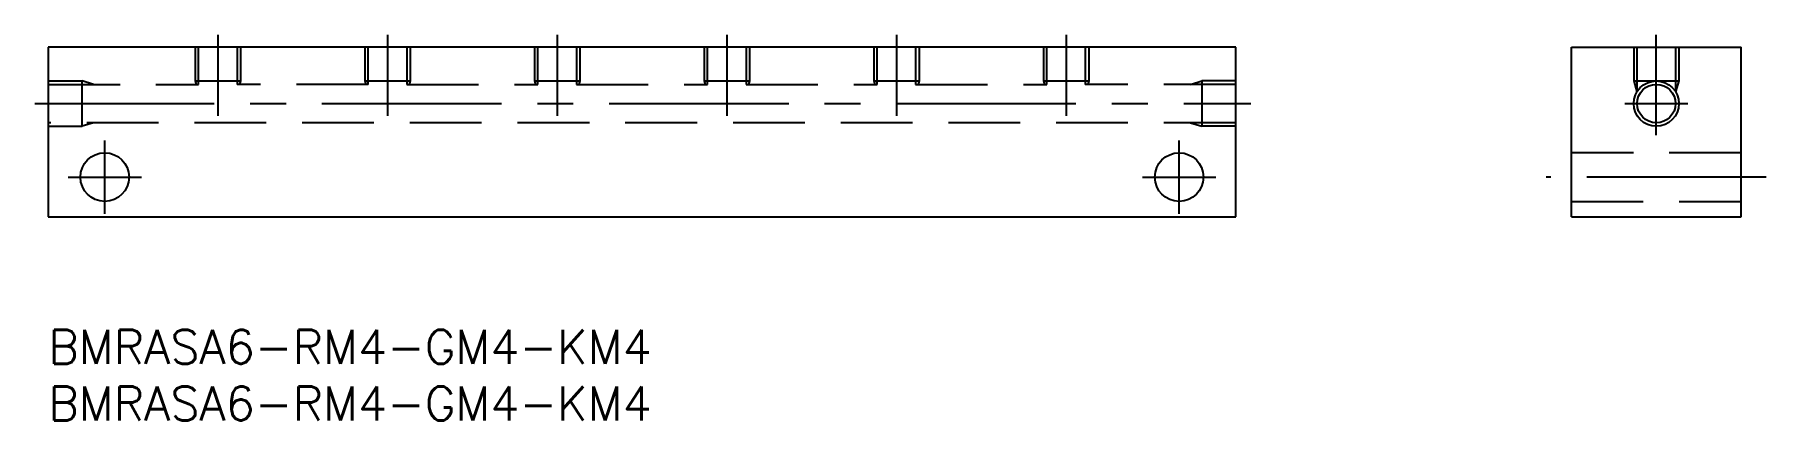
# Model space of a CAD drawing. Extents: x -1 to 152, y -8 to 26.
import ezdxf

# ---------------------------------------------------------------- set-up
doc = ezdxf.new("R2010")
doc.units = 0
doc.header["$LTSCALE"] = 0.5
doc.linetypes.add('CENTER', pattern=[50.8, 31.75, -6.35, 6.35, -6.35])
doc.linetypes.add('DASHED', pattern=[19.05, 12.7, -6.35])
for name, color, linetype in [('MSM_CENTER', 1, 'CENTER'), ('MSM_CONTINUOUS', 7, 'CONTINUOUS'), ('MSM_DASHED', 4, 'DASHED'), ('MSM_NARROW', 5, 'CONTINUOUS'), ('MSM_PART_NUMBER', 7, 'CONTINUOUS')]:
    doc.layers.add(name, color=color, linetype=linetype)
doc.styles.get("Standard").update_dxf_attribs({"font": 'txt.shx', "height": 2, "bigfont": 'bigfont.shx'})

# ---------------------------------------------------------------- blocks, each defined once
blk = doc.blocks.new('*U30')
at = {"layer": 'MSM_PART_NUMBER'}
blk.add_text('BMRASA6-RM4-GM4-KM4', height=3, dxfattribs=at).set_placement((0, -3))
blk = doc.blocks.new('*U31')
at = {"layer": 'MSM_PART_NUMBER'}
blk.add_text('BMRASA6-RM4-GM4-KM4', height=3, dxfattribs=at).set_placement((0, -8))

msp = doc.modelspace()

# ---------------------------------------------------------------- linework, layer by layer
at = {"layer": 'MSM_CENTER'}
for p, q in [((15, 26.09), (15, 18.91)), ((30, 26.09), (30, 18.91)), ((45, 26.09), (45, 18.91)), ((60, 26.09), (60, 18.91)), ((75, 26.09), (75, 18.91)), ((90, 26.09), (90, 18.91)), ((142.19, 17.22), (142.19, 26.09)), ((-1.2, 20), (106.33, 20)), ((139.4, 20), (144.97, 20)), ((5, 10.26), (5, 16.74)), ((100, 10.26), (100, 16.74)), ((1.76, 13.5), (8.24, 13.5)), ((96.76, 13.5), (103.24, 13.5)), ((151.92, 13.5), (132.45, 13.5))]:
    msp.add_line(p, q, dxfattribs=at)
at = {"layer": 'MSM_CONTINUOUS'}
for p, q in [((0, 25), (0, 10)), ((105, 25), (0, 25)), ((105, 10), (105, 25)), ((134.69, 10), (134.69, 25)), ((134.69, 25), (149.69, 25)), ((149.69, 10), (149.69, 25)), ((0, 10), (105, 10)), ((134.69, 10), (149.69, 10))]:
    msp.add_line(p, q, dxfattribs=at)
for centre, radius in [((142.19, 20), 1.7), ((5, 13.5), 2.15), ((100, 13.5), 2.15)]:
    msp.add_circle(centre, radius, dxfattribs=at)
at = {"layer": 'MSM_DASHED'}
for p, q in [((13, 25), (13, 22)), ((13.3, 21.7), (13.3, 25)), ((16.7, 25), (16.7, 21.7)), ((17, 25), (17, 22)), ((28, 25), (28, 22)), ((28.3, 21.7), (28.3, 25)), ((31.7, 25), (31.7, 21.7)), ((32, 25), (32, 22)), ((43, 25), (43, 22)), ((43.3, 21.7), (43.3, 25)), ((46.7, 25), (46.7, 21.7)), ((47, 25), (47, 22)), ((58, 25), (58, 22)), ((58.3, 21.7), (58.3, 25)), ((61.7, 25), (61.7, 21.7)), ((62, 25), (62, 22)), ((73, 25), (73, 22)), ((73.3, 21.7), (73.3, 25)), ((76.7, 25), (76.7, 21.7)), ((77, 25), (77, 22)), ((88, 25), (88, 22)), ((88.3, 21.7), (88.3, 25)), ((91.7, 25), (91.7, 21.7)), ((92, 25), (92, 22)), ((140.19, 25), (140.19, 22)), ((140.49, 21.05), (140.49, 25)), ((143.89, 25), (143.89, 21.05)), ((144.19, 25), (144.19, 22)), ((0, 22), (3, 22)), ((0, 21.7), (13.3, 21.7)), ((3, 18), (3, 22)), ((4, 21.7), (3, 22)), ((13, 22), (17, 22)), ((13, 22), (13.09, 21.7)), ((28.3, 21.7), (16.7, 21.7)), ((17, 22), (16.91, 21.7)), ((28, 22), (32, 22)), ((28, 22), (28.09, 21.7)), ((31.7, 21.7), (43.3, 21.7)), ((32, 22), (31.91, 21.7)), ((43, 22), (47, 22)), ((43, 22), (43.09, 21.7)), ((46.7, 21.7), (58.3, 21.7)), ((47, 22), (46.91, 21.7)), ((58, 22), (62, 22)), ((58, 22), (58.09, 21.7)), ((61.7, 21.7), (73.3, 21.7)), ((62, 22), (61.91, 21.7)), ((73, 22), (77, 22)), ((73, 22), (73.09, 21.7)), ((76.7, 21.7), (88.3, 21.7)), ((77, 22), (76.91, 21.7)), ((88, 22), (92, 22)), ((88, 22), (88.09, 21.7)), ((105, 21.7), (91.7, 21.7)), ((92, 22), (91.91, 21.7)), ((101, 21.7), (102, 22)), ((105, 22), (102, 22)), ((102, 22), (102, 18)), ((140.19, 22), (144.19, 22)), ((140.19, 22), (140.48, 21.04)), ((144.19, 22), (143.9, 21.04)), ((105, 18.3), (0, 18.3)), ((0, 18), (3, 18)), ((4, 18.3), (3, 18)), ((101, 18.3), (102, 18)), ((105, 18), (102, 18)), ((149.69, 15.65), (134.69, 15.65)), ((134.69, 11.35), (149.69, 11.35))]:
    msp.add_line(p, q, dxfattribs=at)
at = {"layer": 'MSM_NARROW'}
msp.add_circle((142.19, 20), 2, dxfattribs=at)

# ---------------------------------------------------------------- block references
at = {"layer": 'MSM_CONTINUOUS'}
for name in ['*U30', '*U31']:
    msp.add_blockref(name, (0, 0), dxfattribs=at)

doc.saveas('drawing.dxf')
